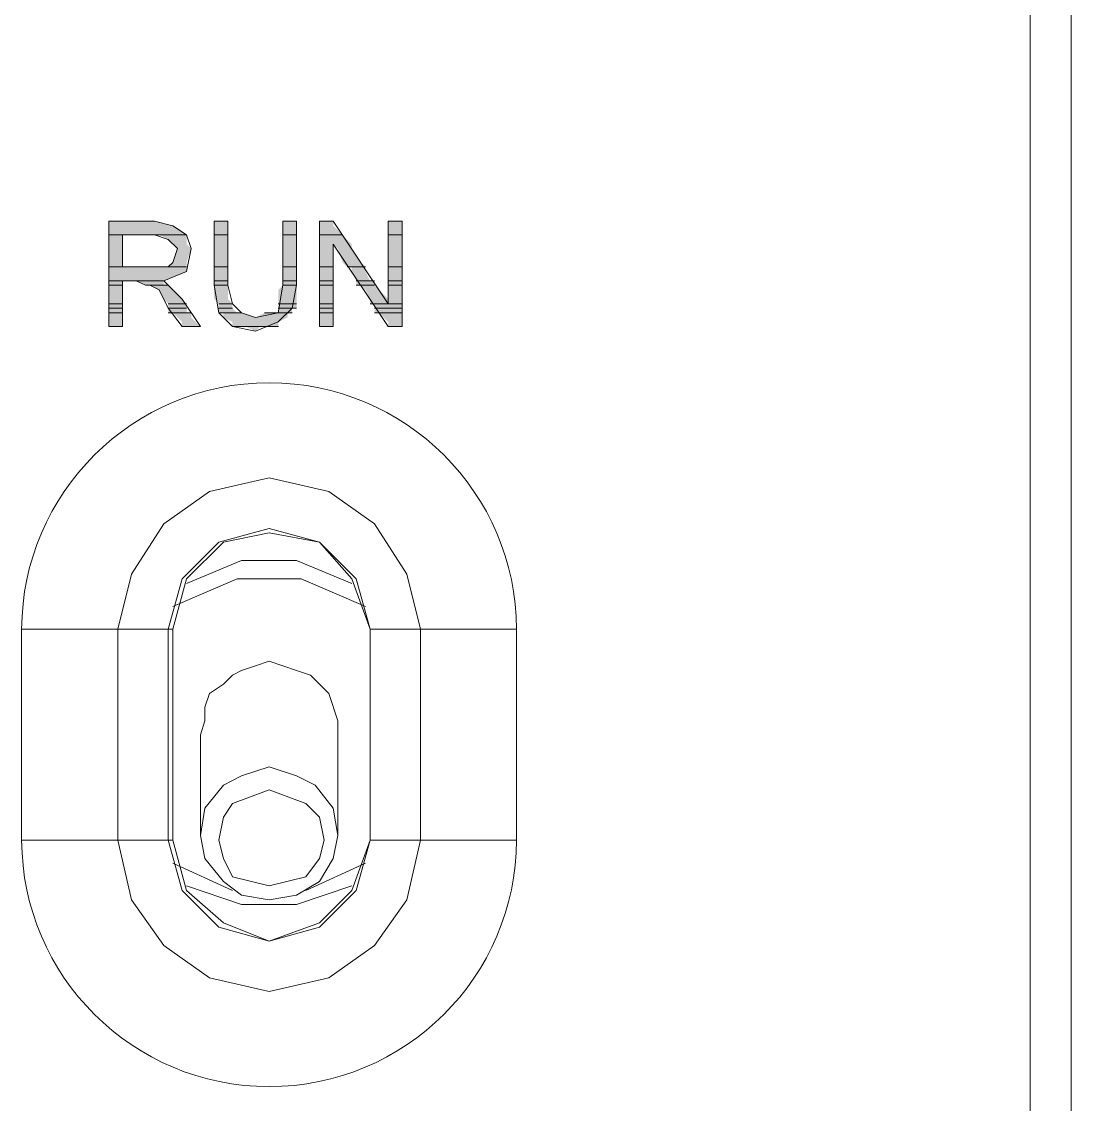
# Model space of a CAD drawing. Header units: millimetres. Extents: x 41 to 1635, y 11 to 1528.
# Drawn here: x 985.5 to 998.48, y 1113.57 to 1126.95 of the extents above; entities that cross this region are included whole.
import ezdxf

# ---------------------------------------------------------------- set-up
doc = ezdxf.new("R2010")
doc.units = ezdxf.units.MM
doc.header["$LTSCALE"] = 8
for name, color, linetype in [('Layer1', 3, 'CONTINUOUS'), ('PDF_Geometry', 7, 'CONTINUOUS'), ('PDF_Solid Fills', 7, 'CONTINUOUS')]:
    doc.layers.add(name, color=color, linetype=linetype)

# ---------------------------------------------------------------- blocks, each defined once
blk = doc.blocks.new('28SS211R')
at = {"layer": 'PDF_Geometry', "lineweight": 9}
for points in [[(45.894, 2.734), (45.894, -0.269), (45.894, -89.721), (45.894, -92.723)], [(45.894, -89.721), (45.724, -90.061), (45.384, -90.174), (45.384, 0.185)], [(34.111, -78.844), (34.281, -78.164), (34.677, -77.541), (35.244, -77.144), (35.98, -76.974), (36.717, -77.144), (37.283, -77.541), (37.68, -78.164), (37.85, -78.844), (37.85, -81.45)], [(34.791, -78.844), (34.96, -78.221), (35.414, -77.768), (35.98, -77.654), (36.603, -77.768), (37, -78.221), (37.227, -78.844), (37.057, -78.221), (36.603, -77.768), (35.98, -77.598), (35.357, -77.768), (34.904, -78.221), (34.734, -78.844)], [(37, -78.277), (36.32, -77.994), (35.64, -77.994), (34.96, -78.277)], [(37.17, -78.561), (36.377, -78.221), (35.584, -78.221), (34.791, -78.561)], [(37.85, -81.45), (37.68, -82.186), (37.283, -82.753), (36.717, -83.149), (35.98, -83.319), (35.244, -83.149), (34.677, -82.753), (34.281, -82.186), (34.111, -81.45), (34.111, -78.844)], [(34.734, -78.844), (34.734, -81.45)], [(39.039, -81.45), (39.039, -78.844), (37.227, -78.844)], [(35.13, -80.147), (35.187, -79.977), (35.187, -79.807), (35.244, -79.637), (35.414, -79.524), (35.527, -79.41), (35.64, -79.354), (35.81, -79.297), (35.98, -79.24), (36.15, -79.297), (36.32, -79.354), (36.49, -79.41), (36.603, -79.524), (36.717, -79.637), (36.83, -79.977), (36.83, -80.147), (36.83, -81.393)], [(35.13, -80.147), (35.13, -81.393)], [(35.98, -80.543), (35.64, -80.657), (35.414, -80.77), (35.187, -81.053), (35.13, -81.393), (35.187, -81.676), (35.414, -81.96), (35.64, -82.13), (35.98, -82.186)], [(35.98, -80.543), (36.32, -80.657), (36.547, -80.77), (36.773, -81.053), (36.83, -81.393)], [(35.98, -82.016), (35.527, -81.903), (35.414, -81.676), (35.357, -81.45), (35.414, -81.167), (35.527, -80.997), (35.98, -80.827)], [(35.98, -80.827), (36.433, -80.997), (36.603, -81.167), (36.66, -81.45), (36.603, -81.676), (36.433, -81.903), (35.98, -82.016)], [(34.734, -81.45), (34.904, -82.073), (35.357, -82.526), (35.98, -82.696), (36.603, -82.526), (37.057, -82.073), (37.227, -81.45)], [(35.98, -82.186), (36.32, -82.13), (36.603, -81.96), (36.773, -81.676), (36.83, -81.393)], [(34.791, -81.733), (35.527, -82.073)], [(36.433, -82.073), (37.17, -81.733)], [(34.96, -82.016), (35.64, -82.243), (36.32, -82.243), (37, -82.016)]]:
    blk.add_lwpolyline(points, dxfattribs=at)
for points in [[(33.997, -73.802), (34.564, -73.802)], [(34.167, -75.105), (34.167, -74.538), (34.337, -74.538), (34.451, -74.595), (34.507, -74.595), (34.621, -74.652), (34.734, -74.878), (34.904, -75.105), (35.13, -75.105), (34.904, -74.765), (34.734, -74.595), (34.677, -74.538), (34.96, -74.425), (35.017, -74.142), (34.96, -73.972), (34.791, -73.859), (34.564, -73.802), (33.997, -73.802), (33.997, -75.105)], [(35.3, -73.802), (35.47, -73.802)], [(36.15, -74.595), (36.093, -74.935), (35.81, -74.992), (35.64, -74.935), (35.527, -74.822), (35.47, -74.595), (35.47, -73.802), (35.3, -73.802), (35.3, -74.595), (35.357, -74.935), (35.527, -75.105), (35.81, -75.162), (36.093, -75.048), (36.263, -74.878), (36.32, -74.595), (36.32, -73.802), (36.15, -73.802)], [(36.15, -73.802), (36.32, -73.802)], [(36.603, -73.802), (36.773, -73.802)], [(36.773, -75.105), (36.773, -74.085), (37.453, -75.105), (37.623, -75.105), (37.623, -73.802), (37.453, -73.802), (37.453, -74.822), (36.773, -73.802), (36.603, -73.802), (36.603, -75.105)], [(37.453, -73.802), (37.623, -73.802)], [(33.997, -73.972), (34.167, -73.972)], [(33.997, -73.972), (34.167, -73.972)], [(34.167, -73.972), (34.564, -73.972)], [(34.167, -73.972), (34.564, -73.972), (34.734, -74.029), (34.847, -74.142), (34.791, -74.312), (34.734, -74.368), (34.507, -74.368), (34.167, -74.368)], [(34.564, -73.972), (34.96, -73.972)], [(34.564, -73.972), (34.96, -73.972)], [(35.3, -73.972), (35.47, -73.972)], [(35.3, -73.972), (35.47, -73.972)], [(36.15, -73.972), (36.32, -73.972)], [(36.15, -73.972), (36.32, -73.972)], [(36.603, -73.972), (36.887, -73.972)], [(36.603, -73.972), (36.887, -73.972)], [(37.453, -73.972), (37.623, -73.972)], [(37.453, -73.972), (37.623, -73.972)], [(33.997, -74.368), (34.167, -74.368)], [(33.997, -74.368), (34.167, -74.368)], [(34.167, -74.368), (34.507, -74.368)], [(34.734, -74.368), (34.507, -74.368), (34.96, -74.368)], [(34.734, -74.368), (34.96, -74.368)], [(35.3, -74.368), (35.47, -74.368)], [(35.3, -74.368), (35.47, -74.368)], [(36.15, -74.368), (36.32, -74.368)], [(36.15, -74.368), (36.32, -74.368)], [(36.603, -74.368), (36.773, -74.368)], [(36.603, -74.368), (36.773, -74.368)], [(36.943, -74.368), (37.17, -74.368)], [(36.943, -74.368), (37.17, -74.368)], [(37.453, -74.368), (37.623, -74.368)], [(37.453, -74.368), (37.623, -74.368)], [(33.997, -74.538), (34.677, -74.538)], [(33.997, -74.538), (34.677, -74.538)], [(33.997, -74.595), (34.167, -74.595)], [(33.997, -74.595), (34.167, -74.595)], [(33.997, -74.595), (34.167, -74.595)], [(33.997, -74.595), (34.167, -74.595)], [(33.997, -74.595), (34.167, -74.595)], [(33.997, -74.595), (34.167, -74.595)], [(33.997, -74.595), (34.167, -74.595)], [(33.997, -74.595), (34.167, -74.595)], [(34.167, -74.538), (34.337, -74.538)], [(34.451, -74.595), (34.734, -74.595)], [(34.451, -74.595), (34.734, -74.595)], [(34.507, -74.595), (34.734, -74.595)], [(34.507, -74.595), (34.734, -74.595)], [(34.507, -74.595), (34.734, -74.595)], [(34.507, -74.595), (34.734, -74.595)], [(34.507, -74.595), (34.734, -74.595)], [(34.507, -74.595), (34.734, -74.595)], [(35.3, -74.538), (35.47, -74.538)], [(35.3, -74.538), (35.47, -74.538)], [(35.3, -74.595), (35.47, -74.595)], [(35.3, -74.595), (35.47, -74.595)], [(35.3, -74.595), (35.47, -74.595)], [(35.3, -74.595), (35.47, -74.595)], [(35.3, -74.595), (35.47, -74.595)], [(35.3, -74.595), (35.47, -74.595)], [(35.3, -74.595), (35.47, -74.595)], [(35.3, -74.595), (35.47, -74.595)], [(36.15, -74.538), (36.32, -74.538)], [(36.15, -74.538), (36.32, -74.538)], [(36.15, -74.595), (36.32, -74.595)], [(36.15, -74.595), (36.32, -74.595)], [(36.15, -74.595), (36.32, -74.595)], [(36.15, -74.595), (36.32, -74.595)], [(36.15, -74.595), (36.32, -74.595)], [(36.15, -74.595), (36.32, -74.595)], [(36.15, -74.595), (36.32, -74.595)], [(36.15, -74.595), (36.32, -74.595)], [(36.603, -74.538), (36.773, -74.538)], [(36.603, -74.538), (36.773, -74.538)], [(36.603, -74.595), (36.773, -74.595)], [(36.603, -74.595), (36.773, -74.595)], [(36.603, -74.595), (36.773, -74.595)], [(36.603, -74.595), (36.773, -74.595)], [(36.603, -74.595), (36.773, -74.595)], [(36.603, -74.595), (36.773, -74.595)], [(36.603, -74.595), (36.773, -74.595)], [(36.603, -74.595), (36.773, -74.595)], [(37.057, -74.538), (37.283, -74.538)], [(37.057, -74.538), (37.283, -74.538)], [(37.057, -74.595), (37.283, -74.595)], [(37.057, -74.595), (37.283, -74.595)], [(37.113, -74.595), (37.283, -74.595)], [(37.113, -74.595), (37.283, -74.595)], [(37.113, -74.595), (37.283, -74.595)], [(37.113, -74.595), (37.283, -74.595)], [(37.113, -74.595), (37.283, -74.595)], [(37.113, -74.595), (37.283, -74.595)], [(37.453, -74.538), (37.623, -74.538)], [(37.453, -74.538), (37.623, -74.538)], [(37.453, -74.595), (37.623, -74.595)], [(37.453, -74.595), (37.623, -74.595)], [(37.453, -74.595), (37.623, -74.595)], [(37.453, -74.595), (37.623, -74.595)], [(37.453, -74.595), (37.623, -74.595)], [(37.453, -74.595), (37.623, -74.595)], [(37.453, -74.595), (37.623, -74.595)], [(37.453, -74.595), (37.623, -74.595)], [(33.997, -74.822), (34.167, -74.822)], [(33.997, -74.822), (34.167, -74.822)], [(33.997, -74.878), (34.167, -74.878)], [(33.997, -74.878), (34.167, -74.878)], [(34.734, -74.822), (34.96, -74.822)], [(34.734, -74.822), (34.96, -74.822)], [(34.734, -74.878), (34.96, -74.878)], [(34.734, -74.878), (34.96, -74.878)], [(35.357, -74.822), (35.527, -74.822)], [(35.357, -74.822), (35.527, -74.822)], [(35.357, -74.878), (35.527, -74.878)], [(35.357, -74.878), (35.527, -74.878)], [(36.093, -74.822), (36.32, -74.822)], [(36.093, -74.822), (36.32, -74.822)], [(36.093, -74.878), (36.263, -74.878)], [(36.093, -74.878), (36.32, -74.878), (36.263, -74.878)], [(36.603, -74.822), (36.773, -74.822)], [(36.603, -74.822), (36.773, -74.822)], [(36.603, -74.878), (36.773, -74.878)], [(36.603, -74.878), (36.773, -74.878)], [(37.227, -74.822), (37.453, -74.822)], [(37.227, -74.822), (37.453, -74.822)], [(37.283, -74.878), (37.623, -74.878)], [(37.283, -74.878), (37.623, -74.878)], [(37.453, -74.822), (37.623, -74.822)], [(37.453, -74.822), (37.623, -74.822)], [(33.997, -74.935), (34.167, -74.935)], [(33.997, -74.935), (34.167, -74.935)], [(33.997, -74.935), (34.167, -74.935)], [(33.997, -74.935), (34.167, -74.935)], [(34.734, -74.935), (34.96, -74.935)], [(34.734, -74.935), (34.96, -74.935)], [(34.734, -74.935), (35.017, -74.935)], [(34.734, -74.935), (35.017, -74.935)], [(35.357, -74.935), (35.584, -74.935)], [(35.357, -74.935), (35.584, -74.935)], [(35.357, -74.935), (35.64, -74.935)], [(35.357, -74.935), (35.64, -74.935)], [(36.093, -74.935), (35.924, -74.935), (36.207, -74.935)], [(36.093, -74.935), (36.263, -74.935)], [(36.093, -74.935), (36.263, -74.935)], [(36.093, -74.935), (36.263, -74.935), (36.207, -74.935)], [(36.603, -74.935), (36.773, -74.935)], [(36.603, -74.935), (36.773, -74.935)], [(36.603, -74.935), (36.773, -74.935)], [(36.603, -74.935), (36.773, -74.935)], [(37.283, -74.935), (37.623, -74.935)], [(37.283, -74.935), (37.623, -74.935)], [(37.283, -74.935), (37.623, -74.935)], [(37.283, -74.935), (37.623, -74.935)], [(33.997, -75.105), (34.167, -75.105)], [(33.997, -75.105), (34.167, -75.105)], [(33.997, -75.105), (34.167, -75.105)], [(34.904, -75.105), (35.13, -75.105)], [(34.904, -75.105), (35.13, -75.105)], [(34.904, -75.105), (35.13, -75.105)], [(35.527, -75.105), (35.867, -75.105)], [(35.527, -75.105), (36.094, -75.105), (35.867, -75.105)], [(36.603, -75.105), (36.773, -75.105)], [(36.603, -75.105), (36.773, -75.105)], [(36.603, -75.105), (36.773, -75.105)], [(37.453, -75.105), (37.623, -75.105)], [(37.453, -75.105), (37.623, -75.105)], [(37.453, -75.105), (37.623, -75.105)], [(37.227, -78.844), (37.227, -81.45)]]:
    blk.add_lwpolyline(points, close=True, dxfattribs=at)
blk.add_lwpolyline([(32.921, -81.45, 0.995291), (39.039, -81.45), (37.227, -81.45), (37, -82.073), (36.603, -82.47), (35.98, -82.696), (35.414, -82.47), (34.96, -82.073), (34.791, -81.45), (32.921, -81.45), (32.921, -78.844), (34.791, -78.844), (34.791, -81.45)], format="xyb", dxfattribs=at)
blk.add_arc((35.98, -78.858), 3.059, 0.2705, 179.7295, dxfattribs=at)
at = {"layer": 'PDF_Solid Fills', "lineweight": 9, "transparency": 33554559}
for points in [[(33.997, -73.802), (33.997, -73.859), (34.791, -73.859)], [(33.997, -73.802), (34.564, -73.802), (34.791, -73.859)], [(35.3, -73.802), (35.3, -73.859), (35.47, -73.859)], [(35.3, -73.802), (35.47, -73.802), (35.47, -73.859)], [(36.15, -73.802), (36.15, -73.859), (36.32, -73.859)], [(36.15, -73.802), (36.32, -73.802), (36.32, -73.859)], [(36.603, -73.802), (36.603, -73.859), (36.773, -73.859)], [(36.603, -73.802), (36.773, -73.802), (36.773, -73.859)], [(37.453, -73.802), (37.453, -73.859), (37.623, -73.859)], [(37.453, -73.802), (37.623, -73.802), (37.623, -73.859)], [(33.997, -73.859), (33.997, -73.972), (34.96, -73.972)], [(33.997, -73.859), (34.791, -73.859), (34.96, -73.972)], [(35.3, -73.859), (35.3, -73.972), (35.47, -73.972)], [(35.3, -73.859), (35.47, -73.859), (35.47, -73.972)], [(36.15, -73.859), (36.15, -73.972), (36.32, -73.972)], [(36.15, -73.859), (36.32, -73.859), (36.32, -73.972)], [(36.603, -73.859), (36.603, -73.972), (36.887, -73.972)], [(36.603, -73.859), (36.773, -73.859), (36.887, -73.972)], [(37.453, -73.859), (37.453, -73.972), (37.623, -73.972)], [(37.453, -73.859), (37.623, -73.859), (37.623, -73.972)], [(33.997, -73.972), (33.997, -74.029), (34.167, -74.029)], [(33.997, -73.972), (34.167, -73.972), (34.167, -74.029)], [(33.997, -74.029), (33.997, -74.085), (34.167, -74.085)], [(33.997, -74.029), (34.167, -74.029), (34.167, -74.085)], [(33.997, -74.085), (33.997, -74.142), (34.167, -74.142)], [(33.997, -74.085), (34.167, -74.085), (34.167, -74.142)], [(34.621, -73.972), (34.734, -74.029), (34.96, -74.029)], [(34.621, -73.972), (34.96, -73.972), (34.96, -74.029)], [(34.734, -74.029), (34.791, -74.085), (34.96, -74.085)], [(34.734, -74.029), (34.96, -74.029), (34.96, -74.085)], [(34.791, -74.085), (34.847, -74.142), (35.017, -74.142)], [(34.791, -74.085), (34.96, -74.085), (35.017, -74.142)], [(35.3, -73.972), (35.3, -74.029), (35.47, -74.029)], [(35.3, -73.972), (35.47, -73.972), (35.47, -74.029)], [(35.3, -74.029), (35.3, -74.085), (35.47, -74.085)], [(35.3, -74.029), (35.47, -74.029), (35.47, -74.085)], [(35.3, -74.085), (35.3, -74.142), (35.47, -74.142)], [(35.3, -74.085), (35.47, -74.085), (35.47, -74.142)], [(36.15, -73.972), (36.15, -74.029), (36.32, -74.029)], [(36.15, -73.972), (36.32, -73.972), (36.32, -74.029)], [(36.15, -74.029), (36.15, -74.085), (36.32, -74.085)], [(36.15, -74.029), (36.32, -74.029), (36.32, -74.085)], [(36.15, -74.085), (36.15, -74.142), (36.32, -74.142)], [(36.15, -74.085), (36.32, -74.085), (36.32, -74.142)], [(36.603, -73.972), (36.603, -74.029), (36.943, -74.029)], [(36.603, -73.972), (36.887, -73.972), (36.943, -74.029)], [(36.603, -74.029), (36.603, -74.085), (37, -74.085)], [(36.603, -74.029), (36.943, -74.029), (37, -74.085)], [(36.603, -74.085), (36.603, -74.142), (36.773, -74.142)], [(36.603, -74.085), (36.773, -74.085), (36.773, -74.142)], [(36.773, -74.085), (36.83, -74.142), (37, -74.142)], [(36.773, -74.085), (37, -74.085), (37, -74.142)], [(37.453, -73.972), (37.453, -74.029), (37.623, -74.029)], [(37.453, -73.972), (37.623, -73.972), (37.623, -74.029)], [(37.453, -74.029), (37.453, -74.085), (37.623, -74.085)], [(37.453, -74.029), (37.623, -74.029), (37.623, -74.085)], [(37.453, -74.085), (37.453, -74.142), (37.623, -74.142)], [(37.453, -74.085), (37.623, -74.085), (37.623, -74.142)], [(33.997, -74.142), (33.997, -74.312), (34.167, -74.312)], [(33.997, -74.142), (34.167, -74.142), (34.167, -74.312)], [(34.847, -74.142), (34.791, -74.312), (34.96, -74.312)], [(34.847, -74.142), (35.017, -74.142), (34.96, -74.312)], [(35.3, -74.142), (35.3, -74.312), (35.47, -74.312)], [(35.3, -74.142), (35.47, -74.142), (35.47, -74.312)], [(36.15, -74.142), (36.15, -74.312), (36.32, -74.312)], [(36.15, -74.142), (36.32, -74.142), (36.32, -74.312)], [(36.603, -74.142), (36.603, -74.312), (36.773, -74.312)], [(36.603, -74.142), (36.773, -74.142), (36.773, -74.312)], [(36.83, -74.142), (36.887, -74.312), (37.113, -74.312)], [(36.83, -74.142), (37, -74.142), (37.113, -74.312)], [(37.453, -74.142), (37.453, -74.312), (37.623, -74.312)], [(37.453, -74.142), (37.623, -74.142), (37.623, -74.312)], [(33.997, -74.312), (33.997, -74.368), (34.167, -74.368)], [(33.997, -74.312), (34.167, -74.312), (34.167, -74.368)], [(33.997, -74.368), (33.997, -74.425), (34.96, -74.425)], [(33.997, -74.368), (34.96, -74.368), (34.96, -74.425)], [(34.791, -74.312), (34.734, -74.368), (34.96, -74.368)], [(34.791, -74.312), (34.96, -74.312), (34.96, -74.368)], [(35.3, -74.312), (35.3, -74.368), (35.47, -74.368)], [(35.3, -74.312), (35.47, -74.312), (35.47, -74.368)], [(35.3, -74.368), (35.3, -74.425), (35.47, -74.425)], [(35.3, -74.368), (35.47, -74.368), (35.47, -74.425)], [(36.15, -74.312), (36.15, -74.368), (36.32, -74.368)], [(36.15, -74.312), (36.32, -74.312), (36.32, -74.368)], [(36.15, -74.368), (36.15, -74.425), (36.32, -74.425)], [(36.15, -74.368), (36.32, -74.368), (36.32, -74.425)], [(36.603, -74.312), (36.603, -74.368), (36.773, -74.368)], [(36.603, -74.312), (36.773, -74.312), (36.773, -74.368)], [(36.603, -74.368), (36.603, -74.425), (36.773, -74.425)], [(36.603, -74.368), (36.773, -74.368), (36.773, -74.425)], [(36.887, -74.312), (36.943, -74.368), (37.17, -74.368)], [(36.887, -74.312), (37.113, -74.312), (37.17, -74.368)], [(37, -74.368), (37, -74.425), (37.17, -74.425)], [(37, -74.368), (37.17, -74.368), (37.17, -74.425)], [(37.453, -74.312), (37.453, -74.368), (37.623, -74.368)], [(37.453, -74.312), (37.623, -74.312), (37.623, -74.368)], [(37.453, -74.368), (37.453, -74.425), (37.623, -74.425)], [(37.453, -74.368), (37.623, -74.368), (37.623, -74.425)], [(33.997, -74.425), (33.997, -74.538), (34.677, -74.538)], [(33.997, -74.425), (34.96, -74.425), (34.677, -74.538)], [(35.3, -74.425), (35.3, -74.538), (35.47, -74.538)], [(35.3, -74.425), (35.47, -74.425), (35.47, -74.538)], [(36.15, -74.425), (36.15, -74.538), (36.32, -74.538)], [(36.15, -74.425), (36.32, -74.425), (36.32, -74.538)], [(36.603, -74.425), (36.603, -74.538), (36.773, -74.538)], [(36.603, -74.425), (36.773, -74.425), (36.773, -74.538)], [(37, -74.425), (37.057, -74.538), (37.227, -74.538)], [(37, -74.425), (37.17, -74.425), (37.227, -74.538)], [(37.453, -74.425), (37.453, -74.538), (37.623, -74.538)], [(37.453, -74.425), (37.623, -74.425), (37.623, -74.538)], [(33.997, -74.538), (33.997, -74.595), (34.167, -74.595)], [(33.997, -74.538), (34.167, -74.538), (34.167, -74.595)], [(33.997, -74.595), (33.997, -74.652), (34.167, -74.652)], [(33.997, -74.595), (34.167, -74.595), (34.167, -74.652)], [(34.337, -74.538), (34.451, -74.595), (34.677, -74.595)], [(34.337, -74.538), (34.677, -74.538), (34.677, -74.595)], [(34.507, -74.595), (34.621, -74.652), (34.791, -74.652)], [(34.507, -74.595), (34.734, -74.595), (34.791, -74.652)], [(35.3, -74.538), (35.3, -74.595), (35.47, -74.595)], [(35.3, -74.538), (35.47, -74.538), (35.47, -74.595)], [(35.3, -74.595), (35.3, -74.652), (35.47, -74.652)], [(35.3, -74.595), (35.47, -74.595), (35.47, -74.652)], [(36.15, -74.595), (36.093, -74.652), (36.32, -74.652)], [(36.15, -74.538), (36.15, -74.595), (36.32, -74.595)], [(36.15, -74.538), (36.32, -74.538), (36.32, -74.595)], [(36.15, -74.595), (36.32, -74.595), (36.32, -74.652)], [(36.603, -74.538), (36.603, -74.595), (36.773, -74.595)], [(36.603, -74.538), (36.773, -74.538), (36.773, -74.595)], [(36.603, -74.595), (36.603, -74.652), (36.773, -74.652)], [(36.603, -74.595), (36.773, -74.595), (36.773, -74.652)], [(37.057, -74.538), (37.057, -74.595), (37.283, -74.595)], [(37.057, -74.538), (37.283, -74.538), (37.283, -74.595)], [(37.113, -74.595), (37.17, -74.652), (37.34, -74.652)], [(37.113, -74.595), (37.283, -74.595), (37.34, -74.652)], [(37.453, -74.538), (37.453, -74.595), (37.623, -74.595)], [(37.453, -74.538), (37.623, -74.538), (37.623, -74.595)], [(37.453, -74.595), (37.453, -74.652), (37.623, -74.652)], [(37.453, -74.595), (37.623, -74.595), (37.623, -74.652)], [(33.997, -74.652), (33.997, -74.765), (34.167, -74.765)], [(33.997, -74.652), (34.167, -74.652), (34.167, -74.765)], [(33.997, -74.765), (33.997, -74.822), (34.167, -74.822)], [(33.997, -74.765), (34.167, -74.765), (34.167, -74.822)], [(34.621, -74.652), (34.677, -74.765), (34.904, -74.765)], [(34.621, -74.652), (34.791, -74.652), (34.904, -74.765)], [(34.677, -74.765), (34.734, -74.822), (34.96, -74.822)], [(34.677, -74.765), (34.904, -74.765), (34.96, -74.822)], [(35.3, -74.652), (35.3, -74.765), (35.47, -74.765)], [(35.3, -74.652), (35.47, -74.652), (35.47, -74.765)], [(35.3, -74.765), (35.357, -74.822), (35.527, -74.822)], [(35.3, -74.765), (35.47, -74.765), (35.527, -74.822)], [(36.093, -74.652), (36.093, -74.765), (36.32, -74.765)], [(36.093, -74.652), (36.32, -74.652), (36.32, -74.765)], [(36.093, -74.765), (36.093, -74.822), (36.32, -74.822)], [(36.093, -74.765), (36.32, -74.765), (36.32, -74.822)], [(36.603, -74.652), (36.603, -74.765), (36.773, -74.765)], [(36.603, -74.652), (36.773, -74.652), (36.773, -74.765)], [(36.603, -74.765), (36.603, -74.822), (36.773, -74.822)], [(36.603, -74.765), (36.773, -74.765), (36.773, -74.822)], [(37.17, -74.652), (37.227, -74.765), (37.453, -74.765)], [(37.17, -74.652), (37.34, -74.652), (37.453, -74.765)], [(37.227, -74.765), (37.227, -74.822), (37.453, -74.822)], [(37.227, -74.765), (37.453, -74.765), (37.453, -74.822)], [(37.453, -74.652), (37.453, -74.765), (37.623, -74.765)], [(37.453, -74.652), (37.623, -74.652), (37.623, -74.765)], [(37.453, -74.765), (37.453, -74.822), (37.623, -74.822)], [(37.453, -74.765), (37.623, -74.765), (37.623, -74.822)], [(33.997, -74.822), (33.997, -74.878), (34.167, -74.878)], [(33.997, -74.822), (34.167, -74.822), (34.167, -74.878)], [(33.997, -74.878), (33.997, -74.935), (34.167, -74.935)], [(33.997, -74.878), (34.167, -74.878), (34.167, -74.935)], [(34.734, -74.822), (34.734, -74.878), (34.96, -74.878)], [(34.734, -74.822), (34.96, -74.822), (34.96, -74.878)], [(34.734, -74.878), (34.734, -74.935), (34.96, -74.935)], [(34.734, -74.878), (34.96, -74.878), (34.96, -74.935)], [(35.357, -74.822), (35.357, -74.878), (35.527, -74.878)], [(35.357, -74.822), (35.527, -74.822), (35.527, -74.878)], [(35.357, -74.878), (35.357, -74.935), (35.584, -74.935)], [(35.357, -74.878), (35.527, -74.878), (35.584, -74.935)], [(36.093, -74.822), (36.093, -74.878), (36.32, -74.878)], [(36.093, -74.822), (36.32, -74.822), (36.32, -74.878)], [(36.093, -74.878), (36.093, -74.935), (36.263, -74.935)], [(36.093, -74.878), (36.263, -74.878), (36.263, -74.935)], [(36.603, -74.822), (36.603, -74.878), (36.773, -74.878)], [(36.603, -74.822), (36.773, -74.822), (36.773, -74.878)], [(36.603, -74.878), (36.603, -74.935), (36.773, -74.935)], [(36.603, -74.878), (36.773, -74.878), (36.773, -74.935)], [(37.283, -74.822), (37.283, -74.878), (37.623, -74.878)], [(37.283, -74.822), (37.623, -74.822), (37.623, -74.878)], [(37.283, -74.878), (37.283, -74.935), (37.623, -74.935)], [(37.283, -74.878), (37.623, -74.878), (37.623, -74.935)], [(33.997, -74.935), (33.997, -74.992), (34.167, -74.992)], [(33.997, -74.935), (34.167, -74.935), (34.167, -74.992)], [(33.997, -74.992), (33.997, -75.048), (34.167, -75.048)], [(33.997, -74.992), (34.167, -74.992), (34.167, -75.048)], [(34.791, -74.935), (34.847, -74.992), (35.017, -74.992)], [(34.791, -74.935), (35.017, -74.935), (35.017, -74.992)], [(34.847, -74.992), (34.904, -75.048), (35.074, -75.048)], [(34.847, -74.992), (35.017, -74.992), (35.074, -75.048)], [(35.414, -74.935), (35.414, -74.992), (35.81, -74.992)], [(35.414, -74.935), (35.64, -74.935), (35.81, -74.992)], [(35.414, -74.992), (35.527, -75.048), (36.093, -75.048)], [(35.414, -74.992), (36.207, -74.992), (36.093, -75.048)], [(35.924, -74.935), (35.81, -74.992), (36.207, -74.992)], [(35.924, -74.935), (36.207, -74.935), (36.207, -74.992)], [(36.603, -74.935), (36.603, -74.992), (36.773, -74.992)], [(36.603, -74.935), (36.773, -74.935), (36.773, -74.992)], [(36.603, -74.992), (36.603, -75.048), (36.773, -75.048)], [(36.603, -74.992), (36.773, -74.992), (36.773, -75.048)], [(37.34, -74.935), (37.396, -74.992), (37.623, -74.992)], [(37.34, -74.935), (37.623, -74.935), (37.623, -74.992)], [(37.396, -74.992), (37.453, -75.048), (37.623, -75.048)], [(37.396, -74.992), (37.623, -74.992), (37.623, -75.048)], [(33.997, -75.048), (33.997, -75.105), (34.167, -75.105)], [(33.997, -75.048), (34.167, -75.048), (34.167, -75.105)], [(34.904, -75.048), (34.904, -75.105), (35.13, -75.105)], [(34.904, -75.048), (35.074, -75.048), (35.13, -75.105)], [(35.527, -75.048), (35.527, -75.105), (36.094, -75.105)], [(35.527, -75.048), (36.094, -75.048), (36.094, -75.105)], [(35.697, -75.105), (35.867, -75.105), (35.81, -75.162)], [(36.603, -75.048), (36.603, -75.105), (36.773, -75.105)], [(36.603, -75.048), (36.773, -75.048), (36.773, -75.105)], [(37.453, -75.048), (37.453, -75.105), (37.623, -75.105)], [(37.453, -75.048), (37.623, -75.048), (37.623, -75.105)]]:
    blk.add_solid(points, dxfattribs=at)

msp = doc.modelspace()

# ---------------------------------------------------------------- block references
at = {"layer": 'Layer1'}
msp.add_blockref('28SS211R', (952.583, 1198.284), dxfattribs=at)

doc.saveas('drawing.dxf')
